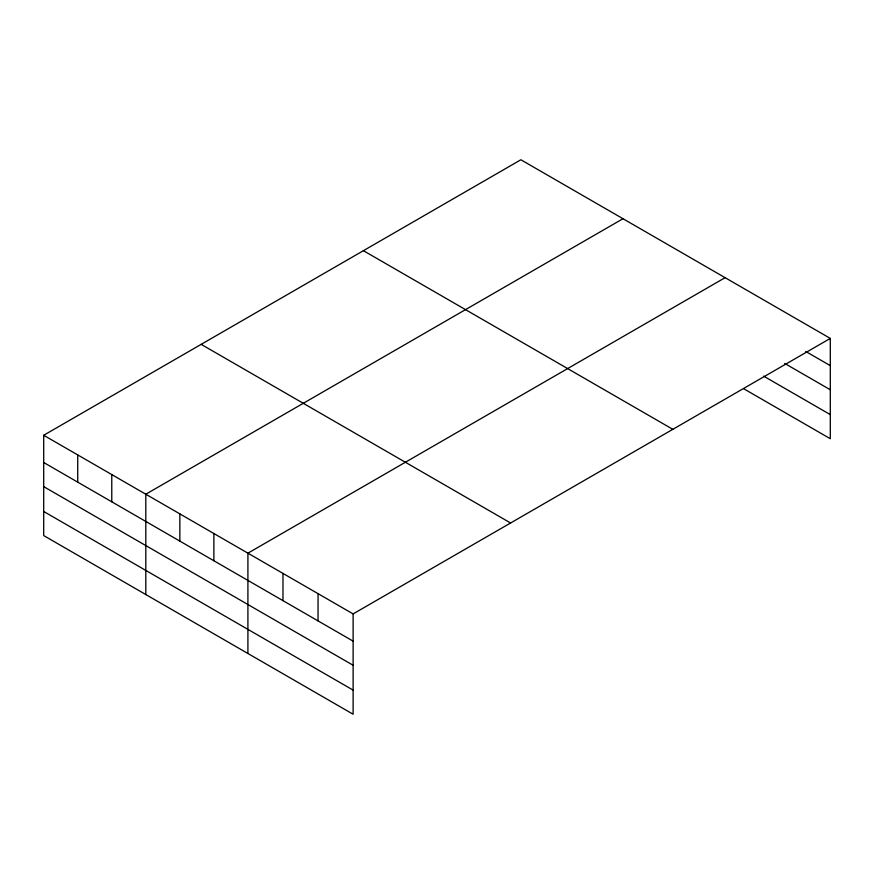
<?xml version="1.0" encoding="UTF-8"?>
<svg xmlns="http://www.w3.org/2000/svg" width="874" height="874" viewBox="0 0 874 874"><rect width="100%" height="100%" fill="white"/><g stroke="black" fill="none" stroke-linecap="round" stroke-linejoin="round"><path stroke-width="1.31" d="M43.7 435.274L353.118 613.909L353.118 714.233L43.7 535.587L43.7 435.274L520.882 159.767L830.3 338.413L830.3 438.726L743.796 388.788M622.987 218.719L145.805 494.225L145.805 594.539M725.103 277.67L247.91 553.176L247.91 653.49M353.118 613.909L830.3 338.413M805.752 351.468L830.3 365.638M784.71 363.442L830.3 389.76M763.668 376.148L830.3 414.615M363.409 250.685L672.827 429.32M201.173 344.356L510.591 522.991M43.7 462.499L353.118 641.145M43.7 486.621L353.118 665.256M43.7 511.476L353.118 690.11M318.049 593.664L318.049 620.89M282.979 573.42L282.979 600.646M213.879 533.522L213.879 560.747M179.847 513.868L179.847 541.104M111.774 474.571L111.774 501.807M77.731 454.917L77.731 482.153"/></g></svg>
